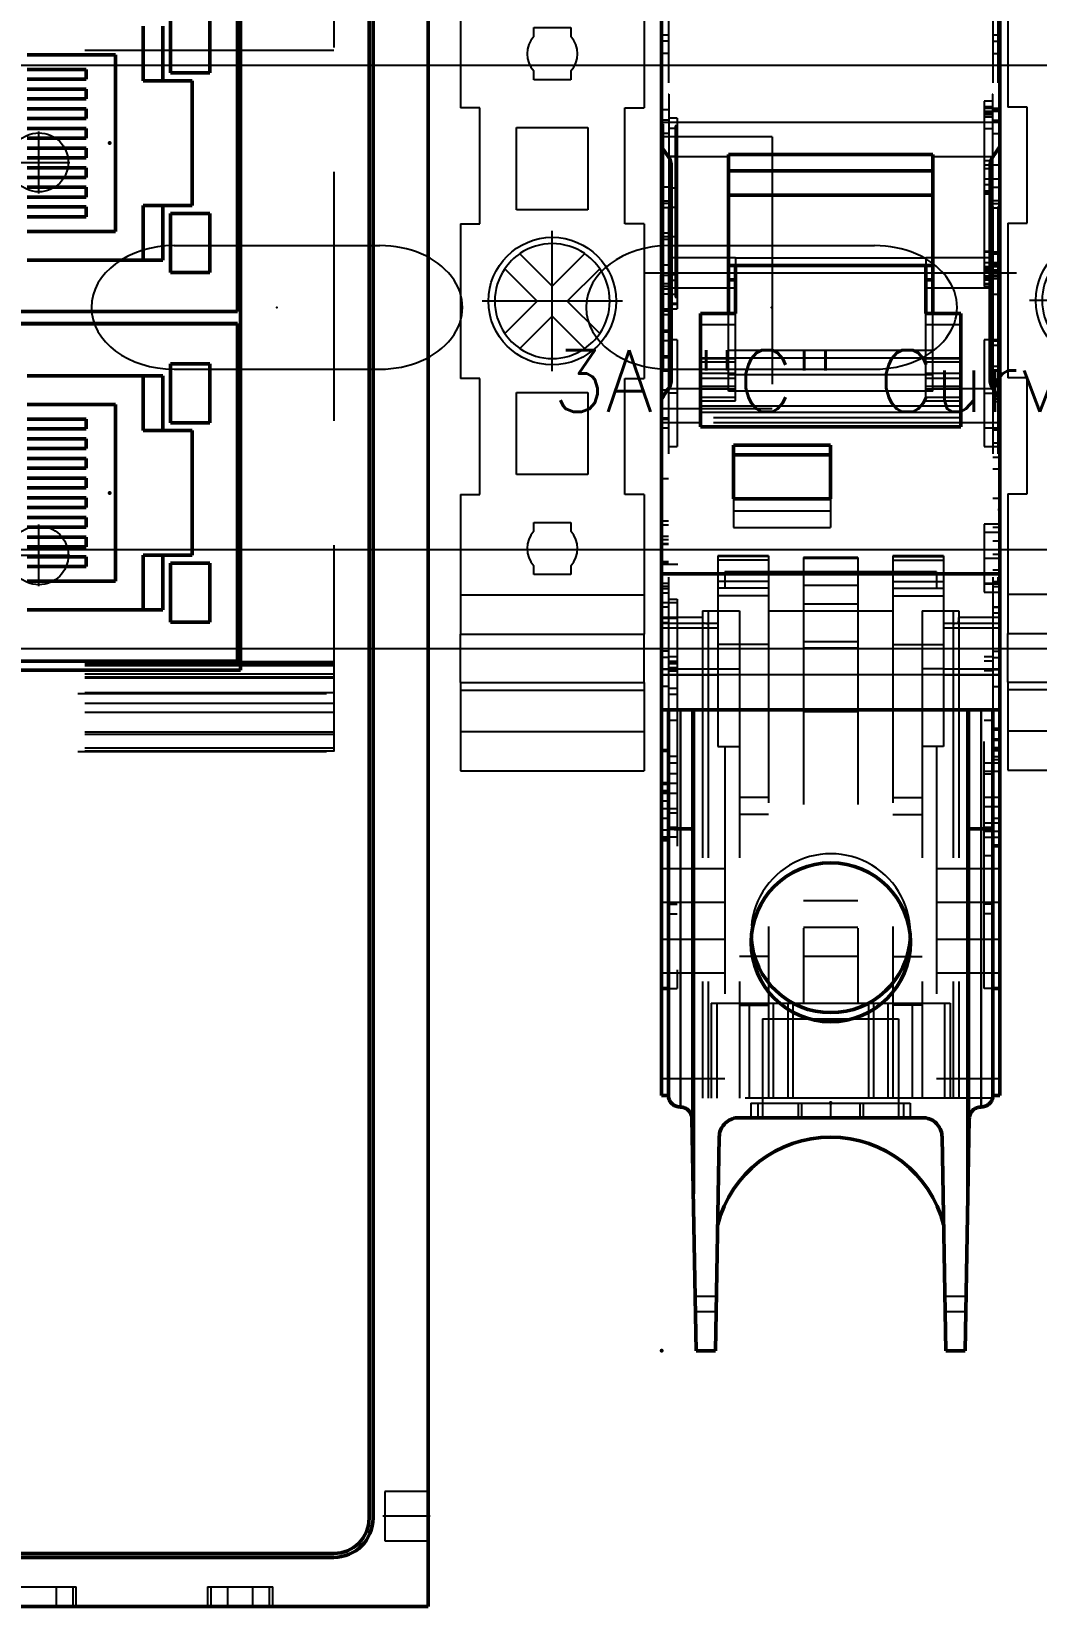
# Model space of a CAD drawing. Header units: inches. Extents: x 0.1 to 89.7, y 0.1 to 57.6.
# Drawn here: x 57.618 to 59.637, y 21.352 to 24.518 of the extents above; entities that cross this region are included whole.
import ezdxf
from ezdxf.enums import TextEntityAlignment as Align

# ---------------------------------------------------------------- set-up
doc = ezdxf.new("R2010")
doc.units = ezdxf.units.IN
doc.header["$MEASUREMENT"] = 0
for name, pattern in [('CENTER', [2, 1.25, -0.25, 0.25, -0.25]), ('DASHED', [0.75, 0.5, -0.25]), ('DOT_CENTER', [14, 12, -1, 0, -1])]:
    doc.linetypes.add(name, pattern=pattern)
for name, color, linetype in [('1', 7, 'Continuous'), ('PMISC', 7, 'Continuous'), ('PRTG', 130, 'Continuous'), ('PSYMS', 7, 'Continuous')]:
    doc.layers.add(name, color=color, linetype=linetype)
for name, color, linetype, lineweight in [('2d ConnectionPoints', 7, 'Continuous', 50), ('AM_0', 7, 'Continuous', 50), ('AM_4', 3, 'Continuous', 25), ('AM_7', 7, 'CENTER', 25), ('AM_9', 6, 'DASHED', 25)]:
    doc.layers.add(name, color=color, linetype=linetype, lineweight=lineweight)
doc.styles.get("Standard").update_dxf_attribs({"font": 'arial.ttf'})
doc.styles.add('WD', font='romans.shx', dxfattribs={"height": 0.185})

# ---------------------------------------------------------------- blocks, each defined once
blk = doc.blocks.new('E_NS_35_N-select__2', base_point=(-140.35, 64.25))
at = {"color": 7, "linetype": 'Continuous'}
for p, q in [((-138.317, 73.75), (-140.35, 73.75)), ((-140.35, 64.25), (-140.35, 73.75)), ((-138.317, 73.75), (-136.174, 73.75)), ((-138.317, 64.25), (-138.317, 73.75)), ((-136.174, 73.75), (-135.791, 73.75)), ((-136.174, 64.25), (-136.174, 73.75)), ((-133.283, 73.75), (-135.791, 73.75)), ((-135.791, 73.75), (-135.791, 64.25)), ((-131.25, 73.75), (-133.283, 73.75)), ((-133.283, 64.25), (-133.283, 73.75)), ((-131.25, 73.75), (-126.05, 73.75)), ((-131.25, 64.25), (-131.25, 73.75)), ((-126.05, 72.75), (-126.05, 73.75)), ((-120.05, 73.75), (-120.05, 72.75)), ((-120.05, 73.75), (-112.05, 73.75)), ((-112.05, 72.75), (-112.05, 73.75)), ((-106.05, 73.75), (-106.05, 72.75)), ((-106.05, 73.75), (-100.85, 73.75)), ((-100.85, 73.75), (-98.817, 73.75)), ((-100.85, 64.25), (-100.85, 73.75)), ((-96.309, 73.75), (-98.817, 73.75)), ((-98.817, 64.25), (-98.817, 73.75)), ((-96.309, 73.75), (-95.926, 73.75)), ((-96.309, 64.25), (-96.309, 73.75)), ((-95.926, 73.75), (-93.783, 73.75)), ((-95.926, 64.25), (-95.926, 73.75)), ((-93.783, 73.75), (-91.75, 73.75)), ((-93.783, 64.25), (-93.783, 73.75)), ((-91.75, 64.25), (-91.75, 73.75)), ((-120.05, 72.75), (-126.05, 72.75)), ((-106.05, 72.75), (-112.05, 72.75)), ((-117.726, 71.454), (-117.727, 71.455)), ((-116.05, 69.778), (-117.726, 71.454)), ((-114.374, 71.454), (-116.05, 69.778)), ((-114.373, 71.455), (-114.374, 71.454)), ((-125.025, 67.156), (-125.025, 70.844)), ((-125.025, 70.844), (-120.775, 70.844)), ((-120.775, 70.844), (-120.775, 67.156)), ((-118.505, 70.677), (-118.504, 70.676)), ((-118.504, 70.676), (-116.828, 69)), ((-115.272, 69), (-113.596, 70.676)), ((-113.596, 70.676), (-113.595, 70.677)), ((-111.325, 67.156), (-111.325, 70.844)), ((-111.325, 70.844), (-107.075, 70.844)), ((-107.075, 70.844), (-107.075, 67.156)), ((-130.2, 68.045), (-130.2, 69.955)), ((-130.2, 69.955), (-129.739, 69.955)), ((-127.961, 69.955), (-127.5, 69.955)), ((-127.5, 69.955), (-127.5, 68.045)), ((-104.6, 69.955), (-104.139, 69.955)), ((-104.6, 68.045), (-104.6, 69.955)), ((-102.361, 69.955), (-101.9, 69.955)), ((-101.9, 69.955), (-101.9, 68.045)), ((-116.828, 69), (-118.504, 67.324)), ((-113.596, 67.324), (-115.272, 69)), ((-129.739, 68.045), (-130.2, 68.045)), ((-127.5, 68.045), (-127.961, 68.045)), ((-117.726, 66.546), (-116.05, 68.222)), ((-116.05, 68.222), (-114.374, 66.546)), ((-104.139, 68.045), (-104.6, 68.045)), ((-101.9, 68.045), (-102.361, 68.045)), ((-120.775, 67.156), (-125.025, 67.156)), ((-118.504, 67.324), (-118.505, 67.323)), ((-113.595, 67.323), (-113.596, 67.324)), ((-107.075, 67.156), (-111.325, 67.156)), ((-117.727, 66.545), (-117.726, 66.546)), ((-114.374, 66.546), (-114.373, 66.545)), ((-126.05, 65.25), (-126.05, 64.25)), ((-120.05, 65.25), (-126.05, 65.25)), ((-120.05, 64.25), (-120.05, 65.25)), ((-112.05, 65.25), (-112.05, 64.25)), ((-106.05, 65.25), (-112.05, 65.25)), ((-106.05, 64.25), (-106.05, 65.25)), ((-138.317, 64.25), (-140.35, 64.25)), ((-138.317, 64.25), (-136.174, 64.25)), ((-136.174, 64.25), (-135.791, 64.25)), ((-133.283, 64.25), (-135.791, 64.25)), ((-131.25, 64.25), (-133.283, 64.25)), ((-131.25, 64.25), (-126.05, 64.25)), ((-120.05, 64.25), (-112.05, 64.25)), ((-106.05, 64.25), (-100.85, 64.25)), ((-100.85, 64.25), (-98.817, 64.25)), ((-96.309, 64.25), (-98.817, 64.25)), ((-96.309, 64.25), (-95.926, 64.25)), ((-95.926, 64.25), (-93.783, 64.25)), ((-93.783, 64.25), (-91.75, 64.25))]:
    blk.add_line(p, q, dxfattribs=at)
blk.add_circle((-116.05, 69), 3.3, dxfattribs=at)
for centre, radius, start, end in [((-116.05, 69), 2.973, 55.66247, 124.33753), ((-116.05, 69), 2.972, 124.33441, 145.66559), ((-116.05, 69), 2.972, 34.33441, 55.66559), ((-128.85, 69), 1.305, 47.03291, 132.96709), ((-116.05, 69), 2.973, 145.66247, 214.33753), ((-116.05, 69), 2.973, 325.66247, 34.33753), ((-103.25, 69), 1.305, 47.03291, 132.96709), ((-128.85, 69), 1.305, 227.03291, 312.96709), ((-103.25, 69), 1.305, 227.03291, 312.96709), ((-116.05, 69), 2.972, 214.33441, 235.66559), ((-116.05, 69), 2.972, 304.33441, 325.66559), ((-116.05, 69), 2.973, 235.66247, 304.33753)]:
    blk.add_arc(centre, radius, start, end, dxfattribs=at)
at = {"layer": '1', "color": 2, "linetype": 'DOT_CENTER'}
for p, q in [((-116.05, 72.63), (-116.05, 65.37)), ((-112.42, 69), (-119.68, 69))]:
    blk.add_line(p, q, dxfattribs=at)
blk = doc.blocks.new('PHOENIX_END_CLAMP_1')
at = {"xscale": 0.03909317721805836, "yscale": 0.03909317721805836, "zscale": 0.03909317721805836, "rotation": 270}
blk.add_blockref('E_NS_35_N-select__2', (0, 1.8999), dxfattribs=at)
at = {"style": 'WD', "width": 0.7}
for tag, p in [('DESC1', (0.1875, 2.4688)), ('DESC2', (0.1875, 2.3125)), ('DESC3', (0.1875, 2.1646))]:
    blk.add_attdef(tag, text='', height=0.125, dxfattribs=at).set_placement(p, align=Align.CENTER)
at = {"style": 'WD'}
blk.add_attdef('TAG1', text='', height=0.125, dxfattribs=at).set_placement((0.1875, 2), align=Align.CENTER)
at = {"style": 'WD', "flags": 9}
blk.add_attdef('FAMILY', (0.3922, 1.9648), '', height=0.01, dxfattribs=at)
for tag, p in [('CAT', (0.4172, 1.9207)), ('ASSYCODE', (0.4175, 1.8839)), ('MFG', (0.4153, 1.9012))]:
    blk.add_attdef(tag, text='', height=0.01, dxfattribs=at).set_placement(p, align=Align.CENTER)
blk = doc.blocks.new('HDINFCF7')
for p, q in [((0, 0.49), (29, 0.49)), ((4.2918, 0.125), (4.7082, 0.125)), ((5.2918, 0.125), (5.7082, 0.125)), ((4.2918, -0.125), (4.7082, -0.125)), ((5.2918, -0.125), (5.7082, -0.125)), ((0, -0.49), (29, -0.49)), ((0, -0.69), (29, -0.69))]:
    blk.add_line(p, q)
for centre, major_axis, start_param, end_param in [((4.2918, 0), (-0.1668, 0), -1.570796, 1.570794), ((4.7082, 0), (0.1668, 0), 4.712386, 7.853986), ((5.2918, 0), (-0.1668, 0), -1.570796, 1.570794), ((5.7082, 0), (0.1668, 0), 4.712386, 7.853986)]:
    blk.add_ellipse(centre, major_axis=major_axis, ratio=0.749429, start_param=start_param, end_param=end_param)
for p in [(4.5, 0), (5.5, 0)]:
    blk.add_point(p)
at = {"flags": 11}
for p in [(1.5, 0), (14.5, 0), (27.5, 0)]:
    blk.add_attdef('NC', text='', height=0.01, rotation=270, dxfattribs=at).set_placement(p, align=Align.MIDDLE)
blk = doc.blocks.new('1489_1P_MINIATURE')
at = {"layer": '2d ConnectionPoints'}
for p in [(0.0102, 2.1696), (0.352, 0.501), (0.0102, 0)]:
    blk.add_point(p, dxfattribs=at)
at = {"layer": 'AM_0'}
for p, q in [((0.0102, 3.8446), (0.0102, 2.1875)), ((0.6938, 0.5167), (0.6938, 3.8446)), ((0.0298, 1.9654), (0.0298, 2.3958)), ((0.1457, 2.4198), (0.5583, 2.4198)), ((0.1457, 2.0983), (0.1457, 2.4198)), ((0.5583, 2.0983), (0.5583, 2.4198)), ((0.6742, 2.3958), (0.6742, 1.9654)), ((0.5583, 2.3869), (0.1457, 2.3869)), ((0.5583, 2.3378), (0.1457, 2.3378)), ((0.0102, 2.1737), (0.0102, 0.5167)), ((0.1457, 2.195), (0.5583, 2.195)), ((0.1595, 2.195), (0.1595, 2.0983)), ((0.5445, 2.195), (0.5445, 2.0983)), ((0.1595, 2.1662), (0.1457, 2.1662)), ((0.5583, 2.1662), (0.5445, 2.1662)), ((0.1595, 2.0983), (0.0888, 2.0983)), ((0.0888, 2.0983), (0.0888, 1.869)), ((0.6153, 2.0983), (0.5445, 2.0983)), ((0.6153, 2.0983), (0.6153, 1.869)), ((0.0888, 1.869), (0.6153, 1.869)), ((0.352, 1.8317), (0.1556, 1.8317)), ((0.1556, 1.8317), (0.1556, 1.7232)), ((0.352, 1.8317), (0.352, 1.7232)), ((0.1556, 1.8125), (0.352, 1.8125)), ((0.352, 1.7232), (0.1556, 1.7232)), ((0.6938, 1.5716), (0.0102, 1.5716)), ((0.6938, 1.2966), (0.0102, 1.2966)), ((0.0239, 1.2966), (0.0239, 0.5167)), ((0.0744, 0.3173), (0.0747, 1.2966)), ((0.6293, 1.2966), (0.6296, 0.3173)), ((0.6801, 1.2966), (0.6801, 0.5167)), ((0.6801, 1.2573), (0.6938, 1.2573)), ((0.0239, 1.2146), (0.0102, 1.2146)), ((0.6938, 1.218), (0.6801, 1.218)), ((0.0239, 1.1473), (0.0102, 1.1473)), ((0.0239, 1.1316), (0.0102, 1.1316)), ((0.0482, 1.056), (0.0475, 1.056)), ((0.0744, 1.0499), (0.0717, 1.0552)), ((0.6323, 1.0552), (0.6296, 1.0499)), ((0.6565, 1.056), (0.6559, 1.056)), ((0.0239, 1.0333), (0.0102, 1.0333)), ((0.6801, 1.0215), (0.6938, 1.0215)), ((0.0239, 0.7328), (0.0102, 0.7328)), ((0.6801, 0.7328), (0.6938, 0.7328)), ((0.0239, 0.5167), (0.0102, 0.5167)), ((0.6801, 0.5167), (0.6938, 0.5167)), ((0.0475, 0.4931), (0.0482, 0.4931)), ((0.6559, 0.4931), (0.6565, 0.4931)), ((0.0717, 0.4699), (0.0799, 0)), ((0.1661, 0.4715), (0.538, 0.4715)), ((0.6241, 0), (0.6323, 0.4699)), ((0.1192, 0), (0.1268, 0.4329)), ((0.5773, 0.4329), (0.5848, 0)), ((0.1192, 0), (0.0799, 0)), ((0.6241, 0), (0.5848, 0))]:
    blk.add_line(p, q, dxfattribs=at)
for points in [[(0.0102, 2.4362), (0.013, 2.4314), (0.0158, 2.4269), (0.0186, 2.4228), (0.0212, 2.4191), (0.024, 2.4152)], [(0.68, 2.4152), (0.6822, 2.4182), (0.6847, 2.4216), (0.6874, 2.4257), (0.6902, 2.4301), (0.6938, 2.4362)], [(0.0298, 2.3958), (0.0295, 2.4012), (0.0285, 2.4062), (0.0267, 2.4109), (0.024, 2.4152)], [(0.68, 2.4152), (0.6774, 2.4111), (0.6756, 2.4065), (0.6746, 2.4014), (0.6742, 2.3958)], [(0.0102, 2.1875), (0.0104, 2.1806), (0.0102, 2.1737)], [(0.024, 1.946), (0.0218, 1.943), (0.0194, 1.9396), (0.0166, 1.9356), (0.0138, 1.9311), (0.0102, 1.925)], [(0.024, 1.946), (0.0266, 1.9502), (0.0284, 1.9547), (0.0295, 1.9599), (0.0298, 1.9654)], [(0.6742, 1.9654), (0.6745, 1.96), (0.6756, 1.955), (0.6774, 1.9503), (0.68, 1.946)], [(0.6938, 1.925), (0.691, 1.9299), (0.6882, 1.9343), (0.6854, 1.9385), (0.6829, 1.9422), (0.68, 1.946)], [(0.0475, 1.056), (0.0455, 1.056), (0.0434, 1.056), (0.0414, 1.056), (0.0395, 1.0561), (0.0376, 1.0561), (0.0357, 1.0561), (0.034, 1.0562), (0.0324, 1.0562), (0.0308, 1.0562), (0.0295, 1.0563), (0.0282, 1.0564), (0.0271, 1.0564), (0.0262, 1.0565), (0.0254, 1.0565), (0.0247, 1.0566), (0.0243, 1.0567), (0.024, 1.0568), (0.0239, 1.0568)], [(0.0717, 1.0552), (0.0716, 1.0553), (0.0713, 1.0553), (0.0708, 1.0554), (0.0702, 1.0555), (0.0693, 1.0555), (0.0684, 1.0556), (0.0672, 1.0557), (0.066, 1.0557), (0.0645, 1.0558), (0.063, 1.0558), (0.0613, 1.0559), (0.0596, 1.0559), (0.0577, 1.0559), (0.0558, 1.056), (0.0539, 1.056), (0.0518, 1.056), (0.0498, 1.056), (0.0482, 1.056)], [(0.6559, 1.056), (0.6538, 1.056), (0.6518, 1.056), (0.6498, 1.056), (0.6478, 1.056), (0.6459, 1.0559), (0.6441, 1.0559), (0.6424, 1.0559), (0.6407, 1.0558), (0.6392, 1.0558), (0.6378, 1.0557), (0.6366, 1.0557), (0.6355, 1.0556), (0.6345, 1.0555), (0.6337, 1.0555), (0.6331, 1.0554), (0.6327, 1.0553), (0.6324, 1.0553), (0.6323, 1.0552)], [(0.6801, 1.0568), (0.68, 1.0568), (0.6797, 1.0567), (0.6793, 1.0566), (0.6787, 1.0565), (0.6779, 1.0565), (0.6769, 1.0564), (0.6758, 1.0564), (0.6746, 1.0563), (0.6732, 1.0562), (0.6717, 1.0562), (0.67, 1.0562), (0.6683, 1.0561), (0.6665, 1.0561), (0.6646, 1.0561), (0.6626, 1.056), (0.6606, 1.056), (0.6586, 1.056), (0.6565, 1.056)], [(0.0239, 0.5167), (0.024, 0.5146), (0.0243, 0.5126), (0.0247, 0.5106), (0.0254, 0.5086), (0.0262, 0.5067), (0.0271, 0.5049), (0.0282, 0.5031), (0.0295, 0.5015), (0.0308, 0.5), (0.0324, 0.4986), (0.034, 0.4974), (0.0357, 0.4963), (0.0376, 0.4953), (0.0395, 0.4945), (0.0414, 0.4939), (0.0434, 0.4935), (0.0455, 0.4932), (0.0475, 0.4931)], [(0.6565, 0.4931), (0.6586, 0.4932), (0.6606, 0.4935), (0.6626, 0.4939), (0.6646, 0.4945), (0.6665, 0.4953), (0.6683, 0.4963), (0.67, 0.4974), (0.6717, 0.4986), (0.6732, 0.5), (0.6746, 0.5015), (0.6758, 0.5031), (0.6769, 0.5049), (0.6779, 0.5067), (0.6787, 0.5086), (0.6793, 0.5106), (0.6797, 0.5126), (0.68, 0.5146), (0.6801, 0.5167)], [(0.0482, 0.4931), (0.0502, 0.493), (0.0523, 0.4927), (0.0543, 0.4923), (0.0562, 0.4917), (0.0581, 0.4909), (0.0599, 0.4899), (0.0617, 0.4888), (0.0633, 0.4876), (0.0648, 0.4862), (0.0662, 0.4847), (0.0675, 0.483), (0.0686, 0.4813), (0.0695, 0.4795), (0.0703, 0.4776), (0.0709, 0.4756), (0.0714, 0.4736), (0.0716, 0.4716), (0.0717, 0.4699)], [(0.6323, 0.4699), (0.6324, 0.472), (0.6327, 0.474), (0.6332, 0.476), (0.6339, 0.478), (0.6347, 0.4799), (0.6357, 0.4817), (0.6368, 0.4834), (0.6381, 0.485), (0.6395, 0.4865), (0.641, 0.4878), (0.6427, 0.4891), (0.6444, 0.4901), (0.6463, 0.4911), (0.6482, 0.4918), (0.6502, 0.4924), (0.6522, 0.4928), (0.6542, 0.493), (0.6559, 0.4931)], [(0.1268, 0.4329), (0.127, 0.4363), (0.1275, 0.4397), (0.1283, 0.443), (0.1294, 0.4463), (0.1307, 0.4494), (0.1324, 0.4524), (0.1343, 0.4553), (0.1364, 0.458), (0.1388, 0.4605), (0.1413, 0.4627), (0.1441, 0.4648), (0.147, 0.4666), (0.1501, 0.4681), (0.1533, 0.4693), (0.1566, 0.4703), (0.1599, 0.471), (0.1633, 0.4714), (0.1661, 0.4715)], [(0.538, 0.4715), (0.5414, 0.4713), (0.5448, 0.4709), (0.5481, 0.4701), (0.5514, 0.4691), (0.5546, 0.4678), (0.5576, 0.4662), (0.5605, 0.4644), (0.5632, 0.4623), (0.5658, 0.46), (0.5681, 0.4574), (0.5702, 0.4547), (0.572, 0.4518), (0.5736, 0.4488), (0.5749, 0.4456), (0.5759, 0.4424), (0.5767, 0.439), (0.5771, 0.4356), (0.5773, 0.4329)]]:
    blk.add_lwpolyline(points, dxfattribs=at)
blk.add_arc((0.352, 0.1965), 0.2357, 14.3926, 165.6074, dxfattribs=at)
blk.add_ellipse((0.3523, 0.8262), major_axis=(-0.1611, 0), ratio=0.997564, dxfattribs=at)
blk.add_ellipse((0.3523, 0.8447), major_axis=(-0.1611, 0), ratio=0.997564, start_param=0.057594, end_param=3.083999, dxfattribs=at)
at = {"layer": 'AM_4'}
for p, q in [((0.6938, 2.4843), (0.0102, 2.4843)), ((0.1457, 2.4152), (0.024, 2.4152)), ((0.68, 2.4152), (0.5583, 2.4152)), ((0.6153, 2.008), (0.0888, 2.008)), ((0.0888, 1.946), (0.024, 1.946)), ((0.68, 1.946), (0.6153, 1.946)), ((0.6153, 1.911), (0.0888, 1.911)), ((0.6153, 1.8977), (0.0888, 1.8977)), ((0.0888, 1.8769), (0.0102, 1.8769)), ((0.6938, 1.8769), (0.6153, 1.8769)), ((0.6938, 1.3671), (0.0102, 1.3671)), ((0.0475, 1.2966), (0.0475, 0.4931)), ((0.0482, 1.2966), (0.0482, 0.4931)), ((0.0717, 1.2966), (0.0717, 0.4699)), ((0.6323, 1.2966), (0.6323, 0.4699)), ((0.6559, 1.2966), (0.6559, 0.4931)), ((0.6565, 1.2966), (0.6565, 0.4931)), ((0.6801, 1.2376), (0.6938, 1.2376)), ((0.6801, 1.2353), (0.6938, 1.2353)), ((0.0239, 1.1119), (0.0102, 1.1119)), ((0.0239, 1.053), (0.0102, 1.053)), ((0.1211, 0.1096), (0.078, 0.1096)), ((0.626, 0.1096), (0.5829, 0.1096))]:
    blk.add_line(p, q, dxfattribs=at)
at = {"layer": 'AM_7'}
for p, q in [((0.0095, 2.326), (0.0255, 2.326)), ((0.6946, 2.326), (0.6786, 2.326)), ((-0.024, 2.1806), (0.728, 2.1806)), ((0.01, 2.1551), (0.0143, 2.1551)), ((0.694, 2.1551), (0.6897, 2.1551)), ((0.0425, 1.937), (0.0231, 1.937)), ((0.6608, 1.937), (0.6954, 1.937)), ((0.0095, 1.8871), (0.0246, 1.8871)), ((0.6954, 1.8663), (0.6608, 1.8663)), ((0.6608, 1.603), (0.6954, 1.603)), ((0.0086, 1.5913), (0.0432, 1.5913)), ((0.6954, 1.552), (0.6608, 1.552)), ((0.0425, 1.1669), (0.0231, 1.1669)), ((0.6615, 1.1669), (0.681, 1.1669)), ((0.6608, 1.1198), (0.6954, 1.1198)), ((0.6615, 1.051), (0.681, 1.051))]:
    blk.add_line(p, q, dxfattribs=at)
at = {"layer": 'AM_9'}
for p, q in [((0.0141, 1.9818), (0.0141, 3.0646)), ((0.0239, 3.0646), (0.0239, 1.2966)), ((0.6801, 3.0646), (0.6801, 1.2966)), ((0.6899, 3.0646), (0.6899, 1.5559)), ((0.0239, 2.6613), (0.0102, 2.6613)), ((0.0239, 2.6494), (0.0102, 2.6494)), ((0.6938, 2.6613), (0.6801, 2.6613)), ((0.6801, 2.6494), (0.6938, 2.6494)), ((0.0239, 2.6244), (0.0102, 2.6244)), ((0.6801, 2.6244), (0.6938, 2.6244)), ((0.0247, 2.5421), (0.0239, 2.5421)), ((0.0247, 2.5421), (0.0247, 2.1099)), ((0.6624, 2.5275), (0.6624, 2.1531)), ((0.6793, 2.5275), (0.6624, 2.5275)), ((0.6793, 2.5421), (0.6793, 2.1099)), ((0.6801, 2.5421), (0.6793, 2.5421)), ((0.0239, 2.5102), (0.0102, 2.5102)), ((0.0239, 2.4894), (0.0102, 2.4894)), ((0.0416, 2.4934), (0.0247, 2.4934)), ((0.0247, 2.4854), (0.0416, 2.4854)), ((0.0416, 2.4934), (0.0416, 2.1079)), ((0.6793, 2.5164), (0.6624, 2.5164)), ((0.6793, 2.514), (0.6624, 2.514)), ((0.6938, 2.5127), (0.6624, 2.5127)), ((0.6938, 2.5071), (0.6624, 2.5071)), ((0.6938, 2.507), (0.6624, 2.507)), ((0.6793, 2.5032), (0.6624, 2.5032)), ((0.6793, 2.5004), (0.6624, 2.5004)), ((0.6793, 2.4953), (0.6624, 2.4953)), ((0.6801, 2.5102), (0.6938, 2.5102)), ((0.6801, 2.4894), (0.6938, 2.4894)), ((0.0239, 2.462), (0.0102, 2.462)), ((0.2341, 2.4556), (0.0102, 2.4556)), ((0.0247, 2.4734), (0.0416, 2.4734)), ((0.0416, 2.4776), (0.0377, 2.4776)), ((0.0377, 2.4776), (0.0377, 2.1315)), ((0.0377, 2.4736), (0.0416, 2.4736)), ((0.0377, 2.4657), (0.0416, 2.4657)), ((0.2341, 2.4556), (0.2341, 1.9056)), ((0.6793, 2.472), (0.6624, 2.472)), ((0.6801, 2.4622), (0.6793, 2.4622)), ((0.6801, 2.462), (0.6938, 2.462)), ((0.0247, 2.4167), (0.0416, 2.4167)), ((0.0377, 2.4026), (0.0416, 2.4026)), ((0.6801, 2.4069), (0.6624, 2.4069)), ((0.6938, 2.3984), (0.6624, 2.3984)), ((0.6801, 2.391), (0.6624, 2.391)), ((0.0377, 2.3642), (0.0416, 2.3642)), ((0.6938, 2.3697), (0.6624, 2.3697)), ((0.6793, 2.3586), (0.6624, 2.3586)), ((0.6793, 2.3601), (0.6801, 2.3601)), ((0.0239, 2.3537), (0.0102, 2.3537)), ((0.0247, 2.3527), (0.0416, 2.3527)), ((0.6793, 2.3455), (0.6624, 2.3455)), ((0.6793, 2.3422), (0.6624, 2.3422)), ((0.6624, 2.3405), (0.6793, 2.3405)), ((0.6801, 2.3537), (0.6938, 2.3537)), ((0.0239, 2.3209), (0.0102, 2.3209)), ((0.0239, 2.3121), (0.0102, 2.3121)), ((0.0247, 2.3132), (0.0416, 2.3132)), ((0.0377, 2.3113), (0.0416, 2.3113)), ((0.6801, 2.3209), (0.6938, 2.3209)), ((0.6801, 2.3121), (0.6938, 2.3121)), ((0.0141, 2.2872), (0.0102, 2.2872)), ((0.6899, 2.2906), (0.6938, 2.2906)), ((0.0239, 2.261), (0.0102, 2.261)), ((0.0141, 2.2558), (0.0102, 2.2558)), ((0.0416, 2.2533), (0.0102, 2.2533)), ((0.0239, 2.2478), (0.0102, 2.2478)), ((0.6899, 2.2591), (0.6938, 2.2591)), ((0.0141, 2.2042), (0.0102, 2.2042)), ((0.1595, 2.2111), (0.0298, 2.2111)), ((0.1595, 2.2111), (0.1595, 2.195)), ((0.1595, 2.2106), (0.5445, 2.2106)), ((0.5445, 2.2111), (0.5445, 2.195)), ((0.6742, 2.2111), (0.5445, 2.2111)), ((0.6793, 2.2236), (0.6624, 2.2236)), ((0.6938, 2.2222), (0.6624, 2.2222)), ((0.6938, 2.2005), (0.6624, 2.2005)), ((0.6801, 2.2187), (0.6938, 2.2187)), ((0.6938, 2.214), (0.6899, 2.214)), ((0.0239, 2.1751), (0.0102, 2.1751)), ((0.0239, 2.1963), (0.0141, 2.1963)), ((0.0247, 2.1772), (0.0416, 2.1772)), ((0.6938, 2.1929), (0.6624, 2.1929)), ((0.6793, 2.189), (0.6624, 2.189)), ((0.6938, 2.1857), (0.6624, 2.1857)), ((0.6938, 2.1855), (0.6624, 2.1855)), ((0.6938, 2.1853), (0.6624, 2.1853)), ((0.6793, 2.1847), (0.6624, 2.1847)), ((0.6938, 2.1837), (0.6624, 2.1837)), ((0.6938, 2.1814), (0.6624, 2.1814)), ((0.6938, 2.1739), (0.6624, 2.1739)), ((0.6624, 2.1736), (0.6938, 2.1736)), ((0.6793, 2.17), (0.6624, 2.17)), ((0.6793, 2.1698), (0.6624, 2.1698)), ((0.6624, 2.1688), (0.6938, 2.1688)), ((0.6793, 2.1679), (0.6624, 2.1679)), ((0.6801, 2.1972), (0.6938, 2.1972)), ((0.6801, 2.1963), (0.6899, 2.1963)), ((0.6801, 2.1761), (0.6938, 2.1761)), ((0.6801, 2.1751), (0.6938, 2.1751)), ((0.0239, 2.1581), (0.0102, 2.1581)), ((0.0239, 2.1527), (0.0102, 2.1527)), ((0.0239, 2.1474), (0.0102, 2.1474)), ((0.0141, 2.1407), (0.0102, 2.1407)), ((0.0239, 2.1374), (0.0102, 2.1374)), ((0.0247, 2.1657), (0.0416, 2.1657)), ((0.0247, 2.1372), (0.0416, 2.1372)), ((0.0298, 2.1502), (0.1595, 2.1502)), ((0.0377, 2.1661), (0.0416, 2.1661)), ((0.0377, 2.1525), (0.0416, 2.1525)), ((0.5445, 2.1502), (0.6742, 2.1502)), ((0.6793, 2.1657), (0.6624, 2.1657)), ((0.6793, 2.1583), (0.6624, 2.1583)), ((0.6624, 2.1578), (0.6793, 2.1578)), ((0.6624, 2.1531), (0.6793, 2.1531)), ((0.6801, 2.1374), (0.6899, 2.1374)), ((0.0102, 2.1079), (0.0416, 2.1079)), ((0.0102, 2.106), (0.0141, 2.106)), ((0.0141, 2.1054), (0.0102, 2.1054)), ((0.0239, 2.1032), (0.0102, 2.1032)), ((0.0239, 2.1099), (0.0247, 2.1099)), ((0.0247, 2.1194), (0.0416, 2.1194)), ((0.0247, 2.1174), (0.0416, 2.1174)), ((0.0377, 2.1333), (0.0416, 2.1333)), ((0.0377, 2.1315), (0.0416, 2.1315)), ((0.6793, 2.1099), (0.6801, 2.1099)), ((0.6899, 2.1267), (0.6938, 2.1267)), ((0.6899, 2.1233), (0.6938, 2.1233)), ((0.6899, 2.1056), (0.6938, 2.1056)), ((0.0239, 2.0954), (0.0102, 2.0954)), ((0.0141, 2.074), (0.0102, 2.074)), ((0.1595, 2.0755), (0.0888, 2.0755)), ((0.1457, 1.9414), (0.1457, 2.0983)), ((0.1595, 1.9213), (0.1595, 2.0983)), ((0.5445, 1.9213), (0.5445, 2.0983)), ((0.6153, 2.0755), (0.5445, 2.0755)), ((0.5583, 1.9414), (0.5583, 2.0983)), ((0.6899, 2.1021), (0.6938, 2.1021)), ((0.6899, 2.0961), (0.6938, 2.0961)), ((0.0239, 2.0639), (0.0102, 2.0639)), ((0.0239, 2.0432), (0.0102, 2.0432)), ((0.0239, 2.0608), (0.0141, 2.0608)), ((0.0416, 2.0451), (0.0239, 2.0451)), ((0.0416, 2.0451), (0.0416, 1.829)), ((0.6624, 2.0451), (0.6624, 1.829)), ((0.6899, 2.0451), (0.6624, 2.0451)), ((0.6801, 2.0432), (0.6938, 2.0432)), ((0.6899, 2.0707), (0.6938, 2.0707)), ((0.6938, 2.0458), (0.6899, 2.0458)), ((0.6899, 2.0453), (0.6938, 2.0453)), ((0.0239, 2.0117), (0.0141, 2.0117)), ((0.0239, 2.0084), (0.0141, 2.0084)), ((0.5583, 2.0235), (0.1457, 2.0235)), ((0.6801, 2.0344), (0.6938, 2.0344)), ((0.0239, 1.9843), (0.0102, 1.9843)), ((0.0102, 1.9823), (0.0239, 1.9823)), ((0.0239, 1.9818), (0.0141, 1.9818)), ((0.1595, 2.0066), (0.0888, 2.0066)), ((0.1595, 1.9995), (0.0888, 1.9995)), ((0.1595, 1.9771), (0.0888, 1.9771)), ((0.6153, 2.0066), (0.5445, 2.0066)), ((0.6153, 1.9995), (0.5445, 1.9995)), ((0.6153, 1.9771), (0.5445, 1.9771)), ((0.6801, 1.9919), (0.6938, 1.9919)), ((0.6801, 1.9843), (0.6938, 1.9843)), ((0.6801, 1.9823), (0.6938, 1.9823)), ((0.6899, 2.0071), (0.6938, 2.0071)), ((0.1595, 1.9666), (0.0888, 1.9666)), ((0.1595, 1.9508), (0.0888, 1.9508)), ((0.1457, 1.946), (0.0888, 1.946)), ((0.1595, 1.9454), (0.0888, 1.9454)), ((0.5583, 1.9743), (0.1457, 1.9743)), ((0.6153, 1.9666), (0.5445, 1.9666)), ((0.6153, 1.9508), (0.5445, 1.9508)), ((0.6153, 1.9454), (0.5445, 1.9454)), ((0.6153, 1.946), (0.5583, 1.946)), ((0.0239, 1.9429), (0.0102, 1.9429)), ((0.1595, 1.9284), (0.0888, 1.9284)), ((0.0888, 1.9213), (0.1595, 1.9213)), ((0.5583, 1.9414), (0.1457, 1.9414)), ((0.6153, 1.9284), (0.5445, 1.9284)), ((0.5445, 1.9213), (0.6153, 1.9213)), ((0.6938, 1.9252), (0.6801, 1.9252)), ((0.6801, 1.9205), (0.6938, 1.9205)), ((0.2341, 1.9056), (0.0102, 1.9056)), ((0.0239, 1.884), (0.0102, 1.884)), ((0.6153, 1.8875), (0.0888, 1.8875)), ((0.0239, 1.866), (0.0102, 1.866)), ((0.6153, 1.8769), (0.0888, 1.8769)), ((0.6801, 1.8631), (0.6938, 1.8631)), ((0.0239, 1.829), (0.0416, 1.829)), ((0.6624, 1.829), (0.6899, 1.829)), ((0.6801, 1.8365), (0.6899, 1.8365)), ((0.6801, 1.8074), (0.6938, 1.8074)), ((0.0239, 1.764), (0.0102, 1.764)), ((0.6801, 1.7838), (0.6899, 1.7838)), ((0.1556, 1.7232), (0.1556, 1.6655)), ((0.352, 1.7232), (0.352, 1.6655)), ((0.6801, 1.7248), (0.6899, 1.7248)), ((0.1556, 1.6989), (0.352, 1.6989)), ((0.6938, 1.7013), (0.6899, 1.7013)), ((0.0102, 1.6789), (0.0239, 1.6789)), ((0.0102, 1.671), (0.0239, 1.671)), ((0.1556, 1.6655), (0.352, 1.6655)), ((0.6624, 1.6718), (0.6624, 1.5343)), ((0.6938, 1.6718), (0.6624, 1.6718)), ((0.6801, 1.6659), (0.6899, 1.6659)), ((0.0239, 1.6471), (0.0102, 1.6471)), ((0.0239, 1.6404), (0.0102, 1.6404)), ((0.0239, 1.6325), (0.0102, 1.6325)), ((0.0239, 1.6324), (0.0102, 1.6324)), ((0.0102, 1.6317), (0.0239, 1.6317)), ((0.6938, 1.6549), (0.6624, 1.6549)), ((0.6801, 1.6384), (0.6899, 1.6384)), ((0.0239, 1.5961), (0.0102, 1.5961)), ((0.0239, 1.5932), (0.0102, 1.5932)), ((0.1241, 1.6083), (0.1241, 1.2223)), ((0.2263, 1.6083), (0.1241, 1.6083)), ((0.2263, 1.6068), (0.1241, 1.6068)), ((0.2263, 1.5991), (0.1241, 1.5991)), ((0.2263, 1.6083), (0.2263, 0.5108)), ((0.297, 1.6048), (0.297, 0.7033)), ((0.407, 1.6048), (0.297, 1.6048)), ((0.407, 1.6039), (0.297, 1.6039)), ((0.407, 1.6029), (0.297, 1.6029)), ((0.407, 1.6048), (0.407, 0.7033)), ((0.4777, 1.6083), (0.4777, 0.5108)), ((0.5799, 1.6083), (0.4777, 1.6083)), ((0.4777, 1.6068), (0.5799, 1.6068)), ((0.4777, 1.5991), (0.5799, 1.5991)), ((0.5799, 1.6083), (0.5799, 1.2223)), ((0.6938, 1.6109), (0.6801, 1.6109)), ((0.1379, 1.5755), (0.1379, 1.5425)), ((0.5662, 1.5755), (0.1379, 1.5755)), ((0.407, 1.574), (0.297, 1.574)), ((0.5662, 1.5755), (0.5662, 1.5425)), ((0.6801, 1.5795), (0.6899, 1.5795)), ((0.0239, 1.552), (0.0102, 1.552)), ((0.0239, 1.5457), (0.0102, 1.5457)), ((0.0102, 1.5421), (0.0239, 1.5421)), ((0.0239, 1.5323), (0.0102, 1.5323)), ((0.2263, 1.5563), (0.1241, 1.5563)), ((0.2263, 1.5425), (0.1241, 1.5425)), ((0.407, 1.5477), (0.297, 1.5477)), ((0.4777, 1.5563), (0.5799, 1.5563)), ((0.4777, 1.5425), (0.5799, 1.5425)), ((0.6624, 1.5512), (0.6938, 1.5512)), ((0.6624, 1.5343), (0.6938, 1.5343)), ((0.6801, 1.5559), (0.6899, 1.5559)), ((0.6801, 1.5457), (0.6938, 1.5457)), ((0.0416, 1.5127), (0.0102, 1.5127)), ((0.0239, 1.5041), (0.0102, 1.5041)), ((0.0239, 1.5205), (0.0416, 1.5205)), ((0.0416, 1.5205), (0.0416, 0.7328)), ((0.2263, 1.5272), (0.1241, 1.5272)), ((0.407, 1.5102), (0.297, 1.5102)), ((0.4777, 1.5272), (0.5799, 1.5272)), ((0.6801, 1.5048), (0.6938, 1.5048)), ((0.6801, 1.5041), (0.6938, 1.5041)), ((0.0927, 1.4832), (0.0102, 1.4832)), ((0.0416, 1.4812), (0.0102, 1.4812)), ((0.0102, 1.4734), (0.0239, 1.4734)), ((0.1241, 1.4714), (0.0102, 1.4714)), ((0.0927, 1.497), (0.0927, 0.5108)), ((0.0927, 1.497), (0.1674, 1.497)), ((0.1045, 1.497), (0.1045, 0.5108)), ((0.1674, 1.497), (0.1674, 0.5108)), ((0.2263, 1.497), (0.4777, 1.497)), ((0.5367, 1.497), (0.6113, 1.497)), ((0.5367, 1.497), (0.5367, 0.5108)), ((0.6938, 1.4714), (0.5799, 1.4714)), ((0.5995, 1.497), (0.5995, 0.5108)), ((0.6113, 1.497), (0.6113, 0.5108)), ((0.6938, 1.4832), (0.6113, 1.4832)), ((0.6801, 1.493), (0.6938, 1.493)), ((0.0416, 1.4616), (0.0102, 1.4616)), ((0.1241, 1.4615), (0.0102, 1.4615)), ((0.407, 1.4343), (0.297, 1.4343)), ((0.6938, 1.4615), (0.5799, 1.4615)), ((0.0239, 1.4152), (0.0102, 1.4152)), ((0.0239, 1.4027), (0.0102, 1.4027)), ((0.0416, 1.4038), (0.0239, 1.4038)), ((0.2263, 1.4286), (0.1241, 1.4286)), ((0.407, 1.4213), (0.297, 1.4213)), ((0.4777, 1.4286), (0.5799, 1.4286)), ((0.6624, 0.7328), (0.6624, 1.4038)), ((0.6801, 1.4038), (0.6624, 1.4038)), ((0.6801, 1.4152), (0.6938, 1.4152)), ((0.6801, 1.4027), (0.6938, 1.4027)), ((0.1241, 1.3791), (0.0102, 1.3791)), ((0.0239, 1.3784), (0.0102, 1.3784)), ((0.0239, 1.3948), (0.0416, 1.3948)), ((0.0239, 1.394), (0.0416, 1.394)), ((0.0239, 1.3903), (0.0416, 1.3903)), ((0.0239, 1.3822), (0.0416, 1.3822)), ((0.0239, 1.3752), (0.0416, 1.3752)), ((0.1241, 1.3795), (0.1674, 1.3795)), ((0.5799, 1.3795), (0.5367, 1.3795)), ((0.6938, 1.3791), (0.5799, 1.3791)), ((0.6801, 1.3948), (0.6624, 1.3948)), ((0.6801, 1.3752), (0.6624, 1.3752)), ((0.6801, 1.3784), (0.6938, 1.3784)), ((0.1241, 1.3667), (0.0102, 1.3667)), ((0.0239, 1.3437), (0.0102, 1.3437)), ((0.0239, 1.3402), (0.0416, 1.3402)), ((0.6938, 1.3667), (0.5799, 1.3667)), ((0.6801, 1.3437), (0.6938, 1.3437)), ((0.0239, 1.3284), (0.0416, 1.3284)), ((0.0416, 1.275), (0.0239, 1.275)), ((0.407, 1.2927), (0.297, 1.2927)), ((0.6801, 1.275), (0.6624, 1.275)), ((0.1241, 1.2223), (0.1674, 1.2223)), ((0.1379, 1.2223), (0.1379, 0.5108)), ((0.5799, 1.2223), (0.5367, 1.2223)), ((0.5662, 1.2223), (0.5662, 0.5108)), ((0.6801, 1.2146), (0.6938, 1.2146)), ((0.0239, 1.2028), (0.0416, 1.2028)), ((0.0239, 1.1893), (0.0416, 1.1893)), ((0.6624, 1.1893), (0.6801, 1.1893)), ((0.6938, 1.1885), (0.6624, 1.1885)), ((0.6801, 1.2023), (0.6938, 1.2023)), ((0.6801, 1.196), (0.6938, 1.196)), ((0.0416, 1.1473), (0.0239, 1.1473)), ((0.6938, 1.1718), (0.6624, 1.1718)), ((0.0416, 1.1276), (0.0102, 1.1276)), ((0.2263, 1.1193), (0.1674, 1.1193)), ((0.4777, 1.1193), (0.5367, 1.1193)), ((0.6801, 1.1198), (0.6938, 1.1198)), ((0.0416, 1.0962), (0.0102, 1.0962)), ((0.0239, 1.0883), (0.0416, 1.0883)), ((0.2263, 1.0847), (0.1674, 1.0847)), ((0.4777, 1.0847), (0.5367, 1.0847)), ((0.6938, 1.1001), (0.6624, 1.1001)), ((0.0239, 1.0766), (0.0102, 1.0766)), ((0.0239, 1.0589), (0.0416, 1.0589)), ((0.6624, 1.0677), (0.6938, 1.0677)), ((0.6624, 1.0589), (0.6801, 1.0589)), ((0.6801, 1.0777), (0.6938, 1.0777)), ((0.0416, 1.0392), (0.0102, 1.0392)), ((0.6624, 1.051), (0.6938, 1.051)), ((0.6624, 1.0392), (0.6938, 1.0392)), ((0.6624, 1.0019), (0.6801, 1.0019)), ((0.1379, 0.9747), (0.0102, 0.9747)), ((0.6938, 0.9747), (0.5662, 0.9747)), ((0.1379, 0.9066), (0.0102, 0.9066)), ((0.0239, 0.9037), (0.0416, 0.9037)), ((0.407, 0.9104), (0.297, 0.9104)), ((0.6938, 0.9066), (0.5662, 0.9066)), ((0.6801, 0.9037), (0.6624, 0.9037)), ((0.0239, 0.884), (0.0416, 0.884)), ((0.6801, 0.884), (0.6624, 0.884)), ((0.1379, 0.8318), (0.0102, 0.8318)), ((0.1912, 0.8447), (0.1912, 0.8262)), ((0.407, 0.8565), (0.297, 0.8565)), ((0.5134, 0.8262), (0.5134, 0.8447)), ((0.6938, 0.8318), (0.5662, 0.8318)), ((0.2263, 0.7976), (0.1674, 0.7976)), ((0.407, 0.7976), (0.297, 0.7976)), ((0.4777, 0.7976), (0.5367, 0.7976)), ((0.1379, 0.7637), (0.0102, 0.7637)), ((0.0239, 0.7328), (0.0416, 0.7328)), ((0.6938, 0.7637), (0.5662, 0.7637)), ((0.6801, 0.7328), (0.6624, 0.7328)), ((0.1104, 0.7033), (0.1104, 0.5108)), ((0.1104, 0.7033), (0.5937, 0.7033)), ((0.1222, 0.7033), (0.1222, 0.5108)), ((0.2361, 0.7033), (0.2361, 0.5108)), ((0.2656, 0.7033), (0.2656, 0.5108)), ((0.2754, 0.7033), (0.2754, 0.5108)), ((0.4286, 0.7033), (0.4286, 0.5108)), ((0.4385, 0.7033), (0.4385, 0.5108)), ((0.4679, 0.7033), (0.4679, 0.5108)), ((0.5819, 0.7033), (0.5819, 0.5108)), ((0.5937, 0.7033), (0.5937, 0.5108)), ((0.1674, 0.6994), (0.2263, 0.6994)), ((0.1874, 0.6994), (0.1874, 0.5108)), ((0.2145, 0.6712), (0.2145, 0.4715)), ((0.2145, 0.6712), (0.4895, 0.6712)), ((0.5367, 0.6994), (0.4777, 0.6994)), ((0.4895, 0.6712), (0.4895, 0.4715)), ((0.5166, 0.6994), (0.5166, 0.5108)), ((0.1379, 0.5501), (0.0102, 0.5501)), ((0.6938, 0.5501), (0.5662, 0.5501)), ((0.6793, 0.5108), (0.0247, 0.5108)), ((0.1909, 0.501), (0.5131, 0.501)), ((0.1909, 0.501), (0.1909, 0.4715)), ((0.2047, 0.501), (0.2047, 0.4715)), ((0.2862, 0.501), (0.2862, 0.4715)), ((0.2931, 0.501), (0.2931, 0.4715)), ((0.352, 0.501), (0.352, 0.4715)), ((0.411, 0.501), (0.411, 0.4715)), ((0.4178, 0.501), (0.4178, 0.4715)), ((0.4994, 0.501), (0.4994, 0.4715)), ((0.5131, 0.501), (0.5131, 0.4715)), ((0.1206, 0.0786), (0.0786, 0.0786)), ((0.6255, 0.0786), (0.5834, 0.0786))]:
    blk.add_line(p, q, dxfattribs=at)
for points in [[(0.0927, 1.4832), (0.0927, 1.4793), (0.093, 1.4759), (0.0939, 1.4734), (0.0956, 1.4722), (0.0978, 1.4716), (0.1008, 1.4714), (0.1045, 1.4714)], [(0.5995, 1.4714), (0.6034, 1.4714), (0.6069, 1.4717), (0.6093, 1.4726), (0.6106, 1.4743), (0.6112, 1.4765), (0.6113, 1.4796), (0.6113, 1.4832)]]:
    blk.add_lwpolyline(points, dxfattribs=at)
blk.add_ellipse((0.3523, 0.8447), major_axis=(-0.1611, 0), ratio=0.997564, start_param=3.083999, end_param=6.340779, dxfattribs=at)
at = {"style": 'WD', "width": 0.7}
for tag, p in [('INST', (0.3125, 5.3571)), ('LOC', (0.3125, 5.1875)), ('DESC1', (0.3125, 5.0312)), ('DESC2', (0.3125, 4.875)), ('DESC3', (0.3125, 4.7271)), ('XREF', (0.3125, 4.1562))]:
    blk.add_attdef(tag, text='', height=0.125, dxfattribs=at).set_placement(p, align=Align.CENTER)
at = {"style": 'WD'}
blk.add_attdef('TAG1', text='', height=0.125, dxfattribs=at).set_placement((0.3125, 4.5625), align=Align.CENTER)
at = {"style": 'WD', "flags": 9}
blk.add_attdef('FAMILY', (0.5172, 4.5273), '', height=0.01, dxfattribs=at)
for tag, p in [('CAT', (0.5422, 4.4832)), ('MFG', (0.5403, 4.4637)), ('ASSYCODE', (0.5425, 4.4464))]:
    blk.add_attdef(tag, text='', height=0.01, dxfattribs=at).set_placement(p, align=Align.CENTER)
blk = doc.blocks.new('HDN1_AB_1783_US16T')
at = {"layer": '2d ConnectionPoints'}
for p in [(2.5036, 2.9411), (2.5036, 2.2382)]:
    blk.add_point(p, dxfattribs=at)
at = {"layer": 'AM_0'}
for p, q in [((3.1433, 0), (3.1433, 5.2915)), ((3.0249, 0.1777), (3.0249, 5.1138)), ((3.0328, 0.1777), (3.0328, 5.1138)), ((2.7662, 1.8817), (2.7662, 4.6933)), ((2.7603, 2.6027), (2.7603, 3.2815)), ((2.626, 3.2006), (2.626, 3.0821)), ((2.705, 3.0821), (2.705, 3.2006)), ((2.5707, 3.1761), (2.5707, 3.0663)), ((2.6102, 3.1761), (2.6102, 3.0663)), ((2.5155, 3.1188), (2.3378, 3.1188)), ((2.5155, 2.7634), (2.5155, 3.1188)), ((2.3378, 3.089), (2.4562, 3.089)), ((2.4562, 3.0695), (2.4562, 3.089)), ((2.626, 3.0821), (2.705, 3.0821)), ((2.4562, 3.0695), (2.3378, 3.0695)), ((2.3378, 3.0497), (2.4562, 3.0497)), ((2.4562, 3.03), (2.4562, 3.0497)), ((2.5707, 3.0663), (2.6695, 3.0663)), ((2.6695, 3.0663), (2.6695, 2.816)), ((2.4562, 3.03), (2.3378, 3.03)), ((2.3378, 3.0102), (2.4562, 3.0102)), ((2.4562, 2.9905), (2.4562, 3.0102)), ((2.4562, 2.9905), (2.3378, 2.9905)), ((2.3378, 2.9708), (2.4562, 2.9708)), ((2.4562, 2.951), (2.3378, 2.951)), ((2.4562, 2.951), (2.4562, 2.9708)), ((2.3378, 2.9313), (2.4562, 2.9313)), ((2.4562, 2.9115), (2.4562, 2.9313)), ((2.4562, 2.9115), (2.3378, 2.9115)), ((2.3378, 2.8918), (2.4562, 2.8918)), ((2.4562, 2.872), (2.4562, 2.8918)), ((2.4562, 2.872), (2.3378, 2.872)), ((2.3378, 2.8523), (2.4562, 2.8523)), ((2.4562, 2.8325), (2.4562, 2.8523)), ((2.4562, 2.8325), (2.3378, 2.8325)), ((2.3378, 2.8128), (2.4562, 2.8128)), ((2.4562, 2.7931), (2.3378, 2.7931)), ((2.4562, 2.7931), (2.4562, 2.8128)), ((2.5707, 2.8156), (2.5707, 2.7062)), ((2.6102, 2.8156), (2.5707, 2.8156)), ((2.6102, 2.816), (2.6102, 2.7062)), ((2.6695, 2.816), (2.6102, 2.816)), ((2.626, 2.7998), (2.626, 2.6813)), ((2.705, 2.7998), (2.626, 2.7998)), ((2.705, 2.6813), (2.705, 2.7998)), ((2.3378, 2.7634), (2.5155, 2.7634)), ((2.6102, 2.7062), (2.3378, 2.7062)), ((2.626, 2.6813), (2.705, 2.6813)), ((2.7603, 2.6027), (1.7533, 2.6027)), ((2.7603, 2.5786), (1.7533, 2.5786)), ((2.7603, 2.5782), (1.7533, 2.5782)), ((2.7603, 1.8998), (2.7603, 2.5786)), ((2.3378, 2.4732), (2.6102, 2.4732)), ((2.5707, 2.4732), (2.5707, 2.3634)), ((2.6102, 2.4732), (2.6102, 2.3634)), ((2.626, 2.4977), (2.626, 2.3792)), ((2.705, 2.4977), (2.626, 2.4977)), ((2.705, 2.3792), (2.705, 2.4977)), ((2.5155, 2.4159), (2.3378, 2.4159)), ((2.5155, 2.0605), (2.5155, 2.4159)), ((2.3378, 2.3861), (2.4562, 2.3861)), ((2.4562, 2.3666), (2.4562, 2.3861)), ((2.626, 2.3792), (2.705, 2.3792)), ((2.4562, 2.3666), (2.3378, 2.3666)), ((2.3378, 2.3468), (2.4562, 2.3468)), ((2.4562, 2.3271), (2.4562, 2.3468)), ((2.5707, 2.3634), (2.6695, 2.3634)), ((2.6695, 2.3634), (2.6695, 2.1131)), ((2.4562, 2.3271), (2.3378, 2.3271)), ((2.3378, 2.3073), (2.4562, 2.3073)), ((2.4562, 2.2876), (2.3378, 2.2876)), ((2.4562, 2.2876), (2.4562, 2.3073)), ((2.3378, 2.2679), (2.4562, 2.2679)), ((2.4562, 2.2481), (2.3378, 2.2481)), ((2.4562, 2.2481), (2.4562, 2.2679)), ((2.3378, 2.2284), (2.4562, 2.2284)), ((2.4562, 2.2086), (2.4562, 2.2284)), ((2.4562, 2.2086), (2.3378, 2.2086)), ((2.3378, 2.1889), (2.4562, 2.1889)), ((2.4562, 2.1691), (2.4562, 2.1889)), ((2.4562, 2.1691), (2.3378, 2.1691)), ((2.3378, 2.1494), (2.4562, 2.1494)), ((2.4562, 2.1296), (2.3378, 2.1296)), ((2.4562, 2.1296), (2.4562, 2.1494)), ((2.3378, 2.1099), (2.4562, 2.1099)), ((2.4562, 2.0902), (2.3378, 2.0902)), ((2.4562, 2.0902), (2.4562, 2.1099)), ((2.6102, 2.1127), (2.5707, 2.1127)), ((2.5707, 2.1127), (2.5707, 2.0033)), ((2.6102, 2.1131), (2.6102, 2.0033)), ((2.6695, 2.1131), (2.6102, 2.1131)), ((2.626, 2.0969), (2.626, 1.9784)), ((2.705, 2.0969), (2.626, 2.0969)), ((2.705, 1.9784), (2.705, 2.0969)), ((2.3378, 2.0605), (2.5155, 2.0605)), ((2.6102, 2.0033), (2.3378, 2.0033)), ((2.626, 1.9784), (2.705, 1.9784)), ((2.7603, 1.8998), (1.7533, 1.8998)), ((1.7513, 1.8817), (2.7662, 1.8817)), ((0.1895, 0.1066), (2.9538, 0.1066)), ((0.1895, 0.0987), (2.9538, 0.0987)), ((0, 0), (3.1433, 0))]:
    blk.add_line(p, q, dxfattribs=at)
for radius in [0.0711, 0.079]:
    blk.add_arc((2.9538, 0.1777), radius, 270, 360, dxfattribs=at)
at = {"layer": 'AM_7'}
for p, q in [((2.3614, 2.8402), (2.3614, 2.9646)), ((2.2992, 2.9024), (2.4236, 2.9024)), ((2.3614, 2.0505), (2.3614, 2.1749)), ((2.2992, 2.1127), (2.4236, 2.1127)), ((3.1477, 0.1816), (3.0521, 0.1816))]:
    blk.add_line(p, q, dxfattribs=at)
at = {"layer": 'AM_9'}
for p, q in [((2.9538, 3.6332), (2.9538, 1.7186)), ((2.9538, 3.1275), (0.1895, 3.1275)), ((2.9538, 1.8987), (0.1895, 1.8987)), ((2.9538, 1.8947), (0.1895, 1.8947)), ((2.9538, 1.8932), (0.1895, 1.8932)), ((2.9538, 1.891), (0.1895, 1.891)), ((2.9538, 1.8907), (0.1895, 1.8907)), ((2.9538, 1.8739), (0.1895, 1.8739)), ((2.9538, 1.868), (0.1895, 1.868)), ((2.9538, 1.8655), (0.1895, 1.8655)), ((2.9538, 1.8364), (0.1895, 1.8364)), ((0.1895, 1.8347), (2.9538, 1.8347)), ((2.9538, 1.815), (0.1895, 1.815)), ((2.9538, 1.7968), (0.1895, 1.7968)), ((2.9538, 1.7573), (0.1895, 1.7573)), ((2.9538, 1.7529), (0.1895, 1.7529)), ((2.9538, 1.725), (0.1895, 1.725)), ((2.9538, 1.7189), (0.1895, 1.7189)), ((0.1895, 1.7186), (2.9538, 1.7186)), ((3.0565, 0.231), (3.0565, 0.1323)), ((3.1433, 0.231), (3.0565, 0.231)), ((3.0565, 0.1323), (3.1433, 0.1323)), ((2.3054, 0.0395), (2.4365, 0.0395)), ((2.396, 0.0395), (2.396, 0)), ((2.4295, 0.0395), (2.4295, 0)), ((2.4365, 0), (2.4365, 0.0395)), ((2.7003, 0.0395), (2.8314, 0.0395)), ((2.7003, 0.0395), (2.7003, 0)), ((2.7072, 0.0395), (2.7072, 0)), ((2.7407, 0.0395), (2.7407, 0)), ((2.7909, 0.0395), (2.7909, 0)), ((2.8244, 0.0395), (2.8244, 0)), ((2.8314, 0), (2.8314, 0.0395))]:
    blk.add_line(p, q, dxfattribs=at)
for centre in [(2.3614, 2.9024), (2.3614, 2.1127)]:
    blk.add_circle(centre, 0.0592, dxfattribs=at)
at = {"style": 'WD', "width": 0.7}
for tag, p in [('INST', (1.75, 6.2321)), ('LOC', (1.75, 6.0625)), ('DESC1', (1.75, 5.9062)), ('DESC2', (1.75, 5.75)), ('DESC3', (1.75, 5.6021)), ('XREF', (1.75, 5.0312))]:
    blk.add_attdef(tag, text='', height=0.125, dxfattribs=at).set_placement(p, align=Align.CENTER)
at = {"style": 'WD'}
blk.add_attdef('TAG1', text='', height=0.125, dxfattribs=at).set_placement((1.75, 5.4375), align=Align.CENTER)
at = {"style": 'WD', "flags": 9}
blk.add_attdef('FAMILY', (1.9547, 5.4023), '', height=0.01, dxfattribs=at)
for tag, p in [('CAT', (1.9797, 5.3582)), ('ASSYCODE', (1.98, 5.3214)), ('MFG', (1.9778, 5.3387))]:
    blk.add_attdef(tag, text='', height=0.01, dxfattribs=at).set_placement(p, align=Align.CENTER)

msp = doc.modelspace()

# ---------------------------------------------------------------- block references
at = {"layer": 'PSYMS'}
ref = msp.add_blockref('1489_1P_MINIATURE', (58.87377, 21.86633), dxfattribs=dict(at, xscale=0.9935880310615606, yscale=0.9935880310615606, zscale=0.9935880310615606))
ref.add_attrib('RATING1', '3A "C" Curve', dxfattribs={"layer": 'PRTG', "height": 0.1241985, "style": 'WD', "flags": 8}).set_placement((59.22353, 23.75352), align=Align.CENTER)
msp.add_blockref('HDN1_AB_1783_US16T', (55.27155, 21.3524), dxfattribs=at)
ref = msp.add_blockref('PHOENIX_END_CLAMP_1', (58.4798, 23.03218), dxfattribs=dict(at, xscale=0.9935880310615606, yscale=0.9935880310615606, zscale=0.9935880310615606))
ref.add_attrib('TAG1', 'EC', dxfattribs={"layer": 'PMISC', "height": 0.124199, "style": 'WD'}).set_placement((58.6661, 25.01935), align=Align.CENTER)
ref = msp.add_blockref('PHOENIX_END_CLAMP_1', (59.57933, 23.03337), dxfattribs=dict(at, xscale=0.9935880310615606, yscale=0.9935880310615606, zscale=0.9935880310615606))
ref.add_attrib('TAG1', 'EC', dxfattribs={"layer": 'PMISC', "height": 0.124199, "style": 'WD'}).set_placement((59.76563, 25.02054), align=Align.CENTER)
at = {"layer": 'PSYMS', "xscale": 0.9935880310615606, "yscale": 0.9935880310615606, "zscale": 0.9935880310615606}
msp.add_blockref('HDINFCF7', (53.6402, 23.96339), dxfattribs=at)

doc.saveas('drawing.dxf')
